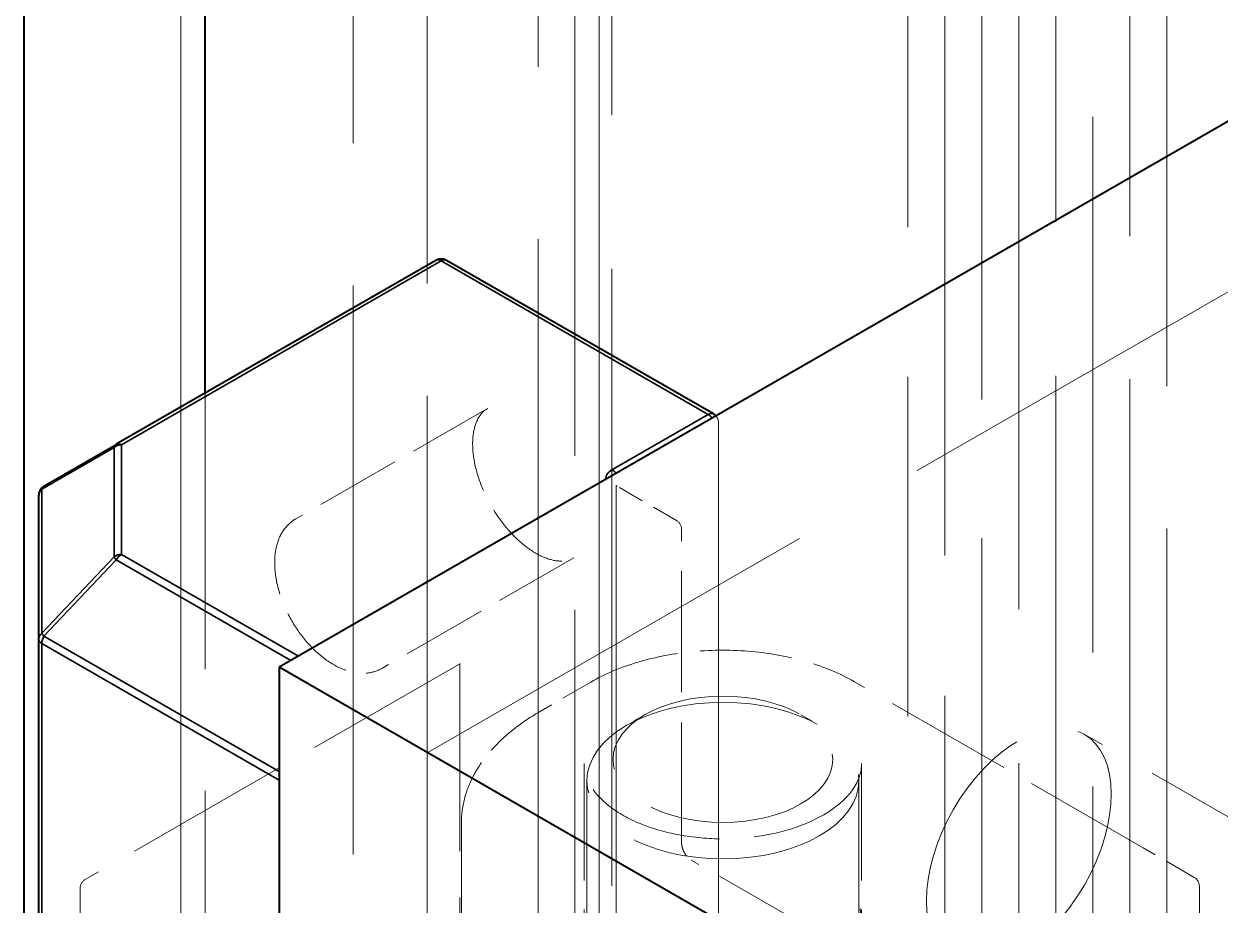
# Model space of a CAD drawing. Header units: millimetres. Extents: x 0 to 2378, y 0 to 1682.
# Drawn here: x 2101.39 to 2110.54, y 1513.51 to 1520.25 of the extents above; entities that cross this region are included whole.
import ezdxf

# ---------------------------------------------------------------- set-up
doc = ezdxf.new("R2010")
doc.units = ezdxf.units.MM
doc.header["$LTSCALE"] = 2
doc.linetypes.add('DASHED', pattern=[0.2067, 0.1654, -0.0413])
for name, color, linetype, lineweight in [('가려진 것(ISO)', 2, 'DASHED', 18), ('가시적인 것(ISO)', 3, 'Continuous', 40), ('가시적인 좁은 것(ISO)', 3, 'Continuous', 35)]:
    doc.layers.add(name, color=color, linetype=linetype, lineweight=lineweight)

msp = doc.modelspace()

# ---------------------------------------------------------------- linework, layer by layer
at = {"layer": '가려진 것(ISO)', "ltscale": 12.393773}
msp.add_line((2109.5655, 1510.3192), (2109.5655, 1539.6406), dxfattribs=at)
at = {"layer": '가려진 것(ISO)', "ltscale": 13.269882}
msp.add_line((2109.8483, 1539.4777), (2109.8483, 1413.9012), dxfattribs=at)
at = {"layer": '가려진 것(ISO)', "ltscale": 13.16608}
for p, q in [((2110.1312, 1414.0666), (2110.1312, 1538.6608)), ((2103.9086, 1410.4833), (2103.9086, 1535.0775))]:
    msp.add_line(p, q, dxfattribs=at)
at = {"layer": '가려진 것(ISO)', "ltscale": 12.83912}
msp.add_line((2108.7169, 1416.5325), (2108.7169, 1529.354), dxfattribs=at)
at = {"layer": '가려진 것(ISO)', "ltscale": 13.879266}
msp.add_line((2108.1513, 1529.0283), (2108.1513, 1514.9558), dxfattribs=at)
at = {"layer": '가려진 것(ISO)', "ltscale": 12.578616}
for p, q in [((2102.5915, 1509.8787), (2102.5915, 1526.8837)), ((2105.7915, 1509.8787), (2105.7915, 1526.8837)), ((2102.5915, 1511.1868), (2102.5915, 1523.9406)), ((2105.7915, 1511.1868), (2105.7915, 1523.9406)), ((2111.8282, 1518.9115), (2104.4743, 1514.6767))]:
    msp.add_line(p, q, dxfattribs=at)
at = {"layer": '가려진 것(ISO)', "ltscale": 14.271892}
for p, q in [((2108.9998, 1526.3964), (2108.9998, 1507.1022)), ((2109.2826, 1506.9394), (2109.2826, 1526.2335)), ((2105.6057, 1505.1477), (2105.6057, 1524.4418)), ((2105.8885, 1524.2789), (2105.8885, 1504.9848))]:
    msp.add_line(p, q, dxfattribs=at)
at = {"layer": '가려진 것(ISO)', "ltscale": 15.960428}
msp.add_line((2105.3228, 1513.327), (2105.3228, 1524.1154), dxfattribs=at)
at = {"layer": '가려진 것(ISO)', "ltscale": 12.997904}
msp.add_line((2108.4341, 1510.8114), (2108.4341, 1523.9902), dxfattribs=at)
at = {"layer": '가려진 것(ISO)', "ltscale": 10.405023}
msp.add_line((2104.4743, 1521.7099), (2104.4743, 1514.6767), dxfattribs=at)
at = {"layer": '가려진 것(ISO)', "ltscale": 11.282131}
msp.add_line((2102.7772, 1505.9887), (2102.7772, 1517.4279), dxfattribs=at)
at = {"layer": '가려진 것(ISO)', "ltscale": 1.975773}
for p, q in [((2104.9369, 1517.3108), (2103.4698, 1516.4659)), ((2105.5956, 1516.1669), (2104.1286, 1515.322))]:
    msp.add_line(p, q, dxfattribs=at)
at = {"layer": '가려진 것(ISO)', "ltscale": 14.320271}
for p, q in [((2106.7039, 1507.5199), (2106.7039, 1517.1997)), ((2105.9217, 1516.711), (2105.9217, 1507.0313))]:
    msp.add_line(p, q, dxfattribs=at)
at = {"layer": '가려진 것(ISO)', "ltscale": 0.609403}
msp.add_line((2106.381, 1516.4546), (2105.9284, 1516.7152), dxfattribs=at)
at = {"layer": '가려진 것(ISO)', "ltscale": 2.799804}
msp.add_line((2106.4211, 1513.9817), (2106.4211, 1516.3853), dxfattribs=at)
at = {"layer": '가려진 것(ISO)', "ltscale": 3.847387}
msp.add_line((2104.7172, 1515.3518), (2101.8605, 1513.7067), dxfattribs=at)
at = {"layer": '가려진 것(ISO)', "ltscale": 4.304514}
for p, q in [((2104.724, 1515.3476), (2104.724, 1511.6523)), ((2101.8204, 1513.6374), (2101.8204, 1509.9421))]:
    msp.add_line(p, q, dxfattribs=at)
at = {"layer": '가려진 것(ISO)', "ltscale": 0.744879}
msp.add_line((2105.7267, 1515.2172), (2105.334, 1514.9894), dxfattribs=at)
at = {"layer": '가려진 것(ISO)', "ltscale": 2.971227}
msp.add_line((2109.9497, 1513.9491), (2107.7435, 1515.2195), dxfattribs=at)
at = {"layer": '가려진 것(ISO)', "ltscale": 0.269272}
for p, q in [((2106.1408, 1514.967), (2105.9988, 1514.8847)), ((2107.3333, 1514.967), (2107.4753, 1514.8847))]:
    msp.add_line(p, q, dxfattribs=at)
at = {"layer": '가려진 것(ISO)', "ltscale": 5.33305}
msp.add_line((2113.4586, 1512.5383), (2109.4988, 1514.8186), dxfattribs=at)
at = {"layer": '가려진 것(ISO)', "ltscale": 13.288179}
msp.add_line((2104.4743, 1514.6767), (2104.4743, 1447.3108), dxfattribs=at)
at = {"layer": '가려진 것(ISO)', "ltscale": 12.873099}
msp.add_line((2191.0242, 1464.8359), (2104.4743, 1514.6767), dxfattribs=at)
at = {"layer": '가려진 것(ISO)', "ltscale": 2.704569}
for p, q in [((2105.677, 1514.5936), (2105.677, 1512.2718)), ((2107.797, 1514.5936), (2107.797, 1512.2718))]:
    msp.add_line(p, q, dxfattribs=at)
at = {"layer": '가려진 것(ISO)', "ltscale": 13.933224}
for p, q in [((2105.697, 1514.4628), (2105.697, 1505.0447)), ((2107.777, 1514.4628), (2107.777, 1505.0447))]:
    msp.add_line(p, q, dxfattribs=at)
at = {"layer": '가려진 것(ISO)', "ltscale": 2.177789}
msp.add_line((2104.737, 1514.1414), (2104.737, 1512.2718), dxfattribs=at)
at = {"layer": '가려진 것(ISO)', "ltscale": 0.744878}
msp.add_line((2110.341, 1513.722), (2109.9499, 1513.9489), dxfattribs=at)
at = {"layer": '가려진 것(ISO)', "ltscale": 2.209348}
msp.add_line((2108.1346, 1512.9104), (2106.4941, 1513.8551), dxfattribs=at)
at = {"layer": '가려진 것(ISO)', "ltscale": 12.982252}
msp.add_line((2110.3809, 1504.8774), (2110.3809, 1513.6528), dxfattribs=at)
at = {"layer": '가려진 것(ISO)', "ltscale": 0.056724}
msp.add_arc((2106.6239, 1517.1997), 0.08, 0, 42.73365, dxfattribs=at)
at = {"layer": '가려진 것(ISO)', "ltscale": 0.079769}
for centre, start, end in [((2106.3411, 1516.3853), 0, 60.06401), ((2101.9004, 1513.6374), 119.93599, 180)]:
    msp.add_arc(centre, 0.08, start, end, dxfattribs=at)
at = {"layer": '가려진 것(ISO)', "ltscale": 0.000154846}
msp.add_arc((2109.9097, 1513.8797), 0.08, 59.87236, 60.06401, dxfattribs=at)
at = {"layer": '가려진 것(ISO)', "ltscale": 0.079514}
msp.add_arc((2110.3009, 1513.6528), 0.08, 0, 59.87236, dxfattribs=at)
at = {"layer": '가려진 것(ISO)', "ltscale": 5.026248}
msp.add_ellipse((2106.737, 1514.6263), major_axis=(-0.84, 0), ratio=0.575862, dxfattribs=at)
at = {"layer": '가려진 것(ISO)', "ltscale": 6.223032}
msp.add_ellipse((2106.737, 1514.4628), major_axis=(-1.04, 0), ratio=0.575862, dxfattribs=at)
at = {"layer": '가려진 것(ISO)', "ltscale": 5.983681}
msp.add_ellipse((2108.9998, 1513.952), major_axis=(-0.499, -0.8666), ratio=0.578093, dxfattribs=at)
at = {"layer": '가려진 것(ISO)', "ltscale": 2.043458}
msp.add_open_spline([(2104.9369, 1517.3108), (2104.9011, 1517.2902), (2104.8715, 1517.256), (2104.8354, 1517.1657), (2104.8256, 1517.1182), (2104.8214, 1517.0121), (2104.8263, 1516.9543), (2104.8505, 1516.8325), (2104.8701, 1516.7685), (2104.9224, 1516.6411), (2104.9554, 1516.5777), (2105.0314, 1516.4588), (2105.0743, 1516.4033), (2105.1652, 1516.3063), (2105.2131, 1516.2648), (2105.3075, 1516.1997), (2105.3541, 1516.1759), (2105.4406, 1516.1467), (2105.4803, 1516.1413), (2105.5457, 1516.1454), (2105.5723, 1516.1535), (2105.5956, 1516.1669)], degree=3, knots=[2.354261, 2.354261, 2.354261, 2.354261, 2.782271, 2.782271, 3.096627, 3.096627, 3.396229, 3.396229, 3.698707, 3.698707, 4.004237, 4.004237, 4.310409, 4.310409, 4.614583, 4.614583, 4.915061, 4.915061, 5.217374, 5.217374, 5.495853, 5.495853, 5.495853, 5.495853], dxfattribs=at)
at = {"layer": '가려진 것(ISO)', "ltscale": 0.09185}
msp.add_open_spline([(2105.9284, 1516.7152), (2105.9257, 1516.7168), (2105.9235, 1516.7183), (2105.9203, 1516.7208), (2105.9194, 1516.7218), (2105.9186, 1516.7227), (2105.9187, 1516.7226), (2105.9196, 1516.7212), (2105.9202, 1516.7198), (2105.9213, 1516.7159), (2105.9217, 1516.7135), (2105.9217, 1516.711)], degree=3, knots=[1.5707963, 1.5707963, 1.5707963, 1.5707963, 1.727876, 1.727876, 1.8849556, 1.8849556, 2.0420352, 2.0420352, 2.1991149, 2.1991149, 2.3561945, 2.3561945, 2.3561945, 2.3561945], dxfattribs=at)
at = {"layer": '가려진 것(ISO)', "ltscale": 1.922212}
msp.add_open_spline([(2103.4698, 1516.4659), (2103.4341, 1516.4453), (2103.4032, 1516.4165), (2103.3528, 1516.3451), (2103.3344, 1516.3017), (2103.3101, 1516.2012), (2103.3064, 1516.1428), (2103.3155, 1516.0188), (2103.3289, 1515.953), (2103.3709, 1515.8223), (2103.3994, 1515.7575), (2103.4685, 1515.6348), (2103.5089, 1515.5769), (2103.5984, 1515.4731), (2103.6475, 1515.4272), (2103.7507, 1515.3521), (2103.8049, 1515.323), (2103.9131, 1515.2874), (2103.9674, 1515.2803), (2104.0581, 1515.291), (2104.0953, 1515.3029), (2104.1286, 1515.322)], degree=3, knots=[2.354261, 2.354261, 2.354261, 2.354261, 2.615761, 2.615761, 2.901532, 2.901532, 3.229153, 3.229153, 3.569914, 3.569914, 3.908034, 3.908034, 4.24436, 4.24436, 4.582155, 4.582155, 4.922883, 4.922883, 5.252898, 5.252898, 5.495853, 5.495853, 5.495853, 5.495853], dxfattribs=at)
at = {"layer": '가려진 것(ISO)', "ltscale": 2.124007}
msp.add_open_spline([(2105.7267, 1515.2172), (2105.834, 1515.2796), (2105.957, 1515.3312), (2106.2231, 1515.4099), (2106.3662, 1515.4369), (2106.6593, 1515.464), (2106.8093, 1515.4642), (2107.1026, 1515.4377), (2107.2459, 1515.411), (2107.5124, 1515.333), (2107.6357, 1515.2816), (2107.7435, 1515.2195)], degree=3, knots=[1.566943, 1.566943, 1.566943, 1.566943, 1.881873, 1.881873, 2.196803, 2.196803, 2.511733, 2.511733, 2.826663, 2.826663, 3.141593, 3.141593, 3.141593, 3.141593], dxfattribs=at)
at = {"layer": '가려진 것(ISO)', "ltscale": 0.091836}
msp.add_open_spline([(2104.7172, 1515.3518), (2104.7193, 1515.353), (2104.7212, 1515.3545), (2104.7239, 1515.3573), (2104.7248, 1515.3585), (2104.7256, 1515.3599), (2104.7256, 1515.36), (2104.7252, 1515.3588), (2104.7248, 1515.3575), (2104.7242, 1515.3535), (2104.724, 1515.3508), (2104.724, 1515.3476)], degree=3, knots=[2.3542608, 2.3542608, 2.3542608, 2.3542608, 2.5117272, 2.5117272, 2.6691935, 2.6691935, 2.8266599, 2.8266599, 2.9841263, 2.9841263, 3.1415927, 3.1415927, 3.1415927, 3.1415927], dxfattribs=at)
at = {"layer": '가려진 것(ISO)', "ltscale": 1.482217}
msp.add_open_spline([(2104.737, 1514.1414), (2104.737, 1514.2062), (2104.7459, 1514.2711), (2104.7807, 1514.3982), (2104.8066, 1514.4605), (2104.8741, 1514.5807), (2104.9156, 1514.6387), (2105.0128, 1514.7492), (2105.0685, 1514.8017), (2105.1923, 1514.9004), (2105.2604, 1514.9467), (2105.334, 1514.9894)], degree=3, knots=[0.7853982, 0.7853982, 0.7853982, 0.7853982, 0.9417072, 0.9417072, 1.0980163, 1.0980163, 1.2543253, 1.2543253, 1.4106344, 1.4106344, 1.5669434, 1.5669434, 1.5669434, 1.5669434], dxfattribs=at)
at = {"layer": '가려진 것(ISO)', "ltscale": 3.237567}
msp.add_open_spline([(2107.797, 1514.5936), (2107.797, 1514.5281), (2107.7757, 1514.4618), (2107.6914, 1514.34), (2107.6348, 1514.2851), (2107.4933, 1514.1887), (2107.41, 1514.1469), (2107.2228, 1514.0791), (2107.1189, 1514.0533), (2106.901, 1514.0209), (2106.7868, 1514.0144), (2106.5605, 1514.022), (2106.4484, 1514.036), (2106.2385, 1514.0828), (2106.1406, 1514.1154), (2105.9697, 1514.1949), (2105.8964, 1514.2415), (2105.7805, 1514.3425), (2105.7381, 1514.3967), (2105.6882, 1514.4985), (2105.677, 1514.5462), (2105.677, 1514.5936)], degree=3, knots=[3.926991, 3.926991, 3.926991, 3.926991, 4.306561, 4.306561, 4.629196, 4.629196, 4.93654, 4.93654, 5.245067, 5.245067, 5.555667, 5.555667, 5.866818, 5.866818, 6.176777, 6.176777, 6.484418, 6.484418, 6.793687, 6.793687, 7.068583, 7.068583, 7.068583, 7.068583], dxfattribs=at)
at = {"layer": '가려진 것(ISO)', "ltscale": 0.167975}
msp.add_open_spline([(2106.4211, 1513.9817), (2106.4211, 1513.9774), (2106.4215, 1513.9722), (2106.4235, 1513.9601), (2106.4251, 1513.9531), (2106.43, 1513.9379), (2106.4334, 1513.9297), (2106.4414, 1513.9133), (2106.4462, 1513.9051), (2106.4567, 1513.8898), (2106.4624, 1513.8827), (2106.4736, 1513.8707), (2106.4791, 1513.8657), (2106.4878, 1513.859), (2106.4912, 1513.8568), (2106.4941, 1513.8551)], degree=3, knots=[3.141593, 3.141593, 3.141593, 3.141593, 3.348571, 3.348571, 3.57224, 3.57224, 3.811409, 3.811409, 4.059391, 4.059391, 4.306964, 4.306964, 4.54447, 4.54447, 4.712389, 4.712389, 4.712389, 4.712389], dxfattribs=at)
at = {"layer": '가려진 것(ISO)', "ltscale": 0.556902}
msp.add_open_spline([(2107.7935, 1513.2992), (2107.7935, 1513.3472), (2107.7928, 1513.3901), (2107.7893, 1513.4571), (2107.7862, 1513.483), (2107.78, 1513.5099), (2107.7783, 1513.5132), (2107.7771, 1513.5153), (2107.7772, 1513.515), (2107.7785, 1513.5136), (2107.7807, 1513.5116), (2107.7829, 1513.5103)], degree=3, knots=[0, 0, 0, 0, 0.0442924, 0.0442924, 0.0868679, 0.0868679, 0.1188838, 0.1188838, 0.1265481, 0.1265481, 0.1456117, 0.1456117, 0.1456117, 0.1456117], dxfattribs=at)
at = {"layer": '가려진 것(ISO)'}
msp.add_open_spline([(2107.7829, 1513.5103), (2107.7829, 1513.5103), (2107.7829, 1513.5103), (2107.7829, 1513.5103)], degree=3, dxfattribs=at)
at = {"layer": '가시적인 것(ISO)'}
for p, q in [((2102.7772, 1517.4279), (2102.7772, 1535.7315)), ((2101.3915, 1524.1041), (2101.3915, 1511.0233)), ((2111.2625, 1519.8913), (2103.3429, 1515.3307)), ((2104.5427, 1518.4445), (2102.0977, 1517.0365)), ((2106.6638, 1517.269), (2104.6225, 1518.4445)), ((2101.5444, 1516.7162), (2102.0975, 1517.0364)), ((2101.5045, 1515.545), (2101.5045, 1516.6469)), ((2101.5045, 1506.7696), (2101.5045, 1515.545)), ((2103.3429, 1515.3307), (2103.3429, 1446.6568)), ((2191.0242, 1464.8385), (2103.3429, 1515.3307))]:
    msp.add_line(p, q, dxfattribs=at)
for centre, start, end in [((2104.5826, 1518.3752), 60.06401, 119.93599), ((2106.6239, 1517.1997), 42.73365, 60.06401), ((2102.1376, 1516.9672), 119.93599, 120.07159), ((2101.5845, 1516.6469), 120.07159, 180)]:
    msp.add_arc(centre, 0.08, start, end, dxfattribs=at)
at = {"layer": '가시적인 좁은 것(ISO)'}
for p, q in [((2104.5826, 1518.4406), (2102.1376, 1517.0326)), ((2106.6239, 1517.2651), (2104.5826, 1518.4406)), ((2105.8885, 1516.8416), (2106.6239, 1517.2651)), ((2101.5279, 1516.6932), (2102.081, 1517.0135)), ((2102.081, 1517.0135), (2102.081, 1516.1754)), ((2102.1376, 1517.0326), (2102.1376, 1516.1945)), ((2101.5279, 1515.5912), (2101.5279, 1516.6932)), ((2102.1376, 1516.1945), (2103.4902, 1515.4156)), ((2101.5279, 1515.5912), (2102.081, 1516.1754)), ((2101.5445, 1515.5682), (2102.0976, 1516.1523)), ((2102.0976, 1516.1523), (2103.4336, 1515.383)), ((2101.5445, 1515.5682), (2103.3429, 1514.5325)), ((2101.5279, 1515.5124), (2103.3429, 1514.4672)), ((2101.5279, 1506.737), (2101.5279, 1515.5124))]:
    msp.add_line(p, q, dxfattribs=at)
for centre, major_axis, ratio, start_param, end_param in [((2104.5826, 1518.3752), (-0.0399, 0.0693), 0.578093, 5.499721, 6.283185), ((2104.5826, 1518.3752), (0.0399, 0.0693), 0.578093, 0, 0.783464), ((2106.6239, 1517.1997), (0.0399, 0.0693), 0.578093, 0, 0.783464), ((2106.6239, 1517.1997), (0.0399, -0.0693), 0.578093, 1.794158, 2.358128), ((2102.1376, 1516.9672), (-0.0401, 0.0692), 0.620579, 0, 0.546016), ((2102.1376, 1516.9672), (-0.08, 0), 0.817547, 4.712389, 5.497787), ((2102.1376, 1516.9672), (-0.0399, 0.0693), 0.578093, 5.499721, 6.283185), ((2106.0017, 1516.7764), (-0.16, 0), 0.575862, 5.497787, 6.354405), ((2105.8885, 1516.7762), (0.0399, -0.0693), 0.578093, 1.794158, 2.358128), ((2101.5845, 1516.6469), (-0.08, 0), 0.817547, 5.497787, 6.283185), ((2101.5845, 1516.6469), (-0.0401, 0.0692), 0.620579, 0, 0.546016), ((2102.1376, 1516.1291), (-0.08, 0), 0.817547, 4.712389, 5.497787), ((2102.1376, 1516.1291), (0.0399, 0.0693), 0.578093, 0.783464, 1.568863), ((2102.1376, 1516.1291), (0.0581, -0.055), 0.160979, 3.566873, 4.114902), ((2101.5845, 1515.545), (-0.08, 0), 0.817547, 5.497787, 6.283185), ((2101.5845, 1515.545), (-0.08, 0), 0.575862, 0, 0.785398), ((2101.5845, 1515.545), (0.0581, -0.055), 0.160979, 3.566873, 4.114902), ((2101.5845, 1515.545), (-0.0399, -0.0693), 0.578093, 4.710455, 5.495853)]:
    msp.add_ellipse(centre, major_axis=major_axis, ratio=ratio, start_param=start_param, end_param=end_param, dxfattribs=at)

doc.saveas('drawing.dxf')
